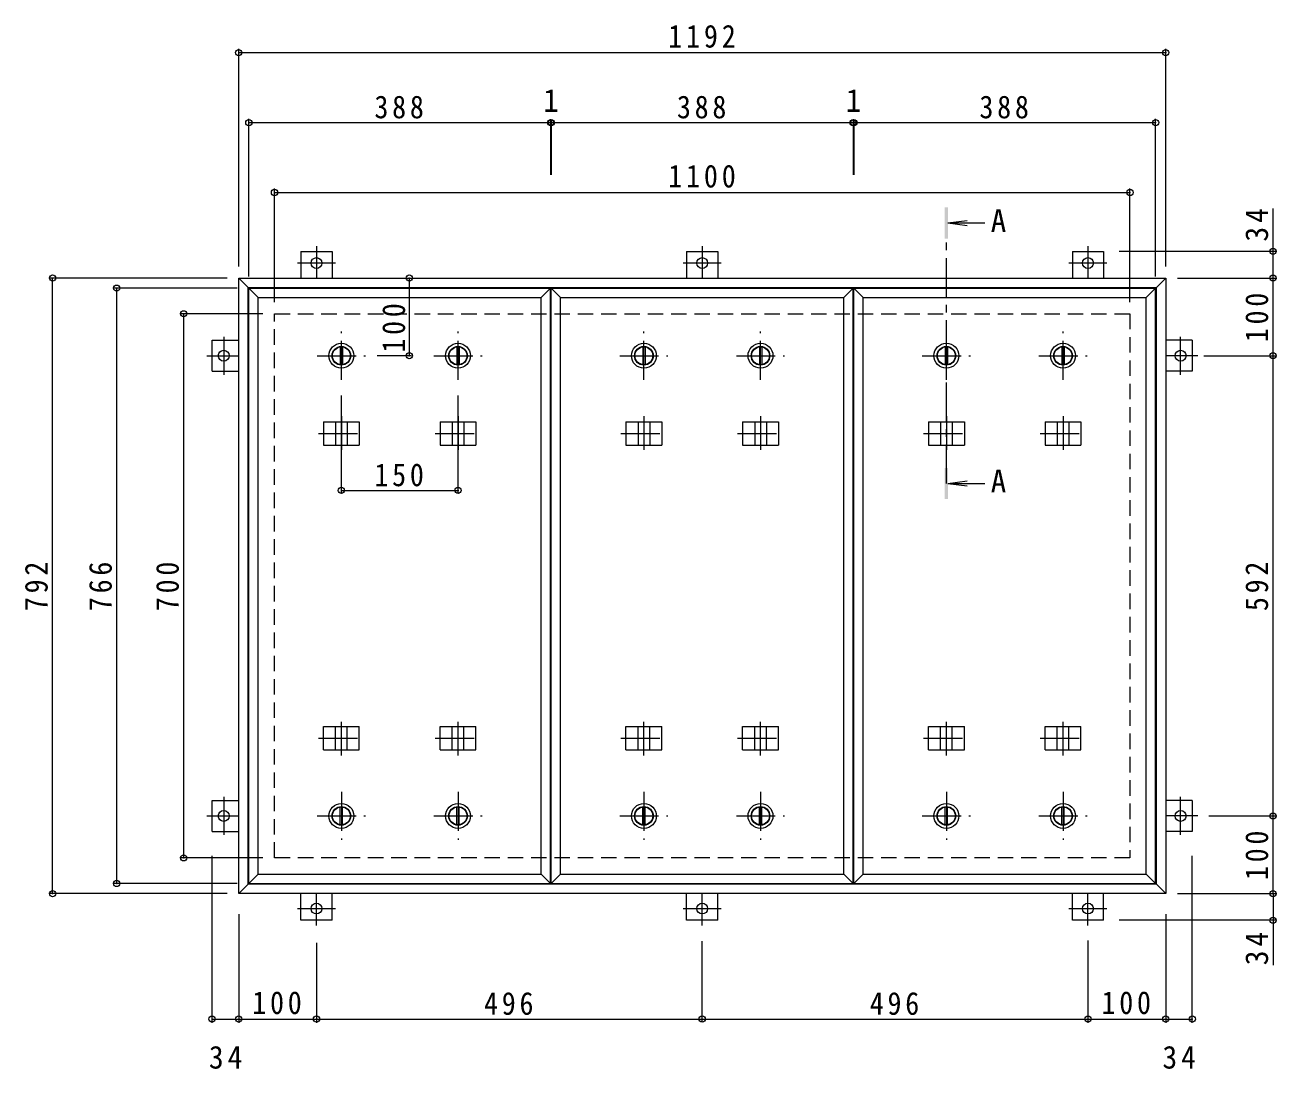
# Model space of a CAD drawing. Units: millimetres at full size, sheet at 1:10. Extents: x -1770 to 1949, y -1353 to 1331.
# Drawn here: x -1770 to -161, y -12 to 1331 of the extents above; entities that cross this region are included whole.
import ezdxf
from ezdxf.enums import TextEntityAlignment as Align

# ---------------------------------------------------------------- set-up
doc = ezdxf.new("R2010")
doc.units = ezdxf.units.MM
doc.header["$LTSCALE"] = 10
doc.header["$PDMODE"] = 32
doc.header["$PDSIZE"] = 8
doc.linetypes.add('CHAIN1', pattern=[8, 5, -1, 1, -1])
doc.linetypes.add('DASHED2', pattern=[3, 2, -1])
for name, color, linetype, lineweight in [('0-1_躯体', 2, 'DASHED2', 9), ('0-2_仕上', 4, 'Continuous', 9), ('0-3_建具', 4, 'Continuous', 9), ('0-5_寸法', 4, 'Continuous', 9), ('0-C', 2, 'Continuous', 9), ('0-E', 3, 'Continuous', 9), ('0-F', 7, 'Continuous', 9)]:
    doc.layers.add(name, color=color, linetype=linetype, lineweight=lineweight)
doc.styles.add('ＭＳ ゴシック', font='')
doc.styles.get('ＭＳ ゴシック').set_extended_font_data('MS Gothic')

msp = doc.modelspace()

# ---------------------------------------------------------------- linework, layer by layer
at = {"layer": '0-1_躯体'}
for p, q in [((-1449.65, 959.27), (-349.65, 959.27)), ((-1449.65, 259.27), (-1449.65, 959.27)), ((-349.65, 959.27), (-349.65, 259.27)), ((-349.65, 259.27), (-1449.65, 259.27))]:
    msp.add_line(p, q, dxfattribs=at)
at = {"layer": '0-2_仕上'}
for p, q in [((-1482.65, 226.27), (-1482.65, 992.27)), ((-1094.65, 226.27), (-1094.65, 992.27)), ((-1093.65, 226.27), (-1093.65, 992.27)), ((-705.65, 226.27), (-705.65, 992.27)), ((-704.65, 226.27), (-704.65, 992.27)), ((-316.65, 226.27), (-316.65, 992.27)), ((-1470.65, 238.27), (-1470.65, 980.27)), ((-1106.65, 238.27), (-1106.65, 980.27)), ((-1081.65, 238.27), (-1081.65, 980.27)), ((-717.65, 238.27), (-717.65, 980.27)), ((-692.65, 238.27), (-692.65, 980.27)), ((-328.65, 238.27), (-328.65, 980.27))]:
    msp.add_line(p, q, dxfattribs=at)
for points in [[(-1470.65, 980.27), (-1482.65, 992.27), (-1094.65, 992.27)], [(-1470.65, 980.27), (-1106.65, 980.27), (-1094.65, 992.27)], [(-1081.65, 980.27), (-1093.65, 992.27), (-705.65, 992.27)], [(-1081.65, 980.27), (-717.65, 980.27), (-705.65, 992.27)], [(-692.65, 980.27), (-704.65, 992.27), (-316.65, 992.27)], [(-692.65, 980.27), (-328.65, 980.27), (-316.65, 992.27)], [(-1470.65, 238.27), (-1482.65, 226.27), (-1094.65, 226.27)], [(-1470.65, 238.27), (-1106.65, 238.27), (-1094.65, 226.27)], [(-1081.65, 238.27), (-1093.65, 226.27), (-705.65, 226.27)], [(-1081.65, 238.27), (-717.65, 238.27), (-705.65, 226.27)], [(-692.65, 238.27), (-704.65, 226.27), (-316.65, 226.27)], [(-692.65, 238.27), (-328.65, 238.27), (-316.65, 226.27)]]:
    msp.add_lwpolyline(points, dxfattribs=at)
at = {"layer": '0-3_建具', "color": 2}
for p, q in [((-1495.65, 1005.27), (-1483.65, 993.27)), ((-1495.65, 1005.27), (-303.65, 1005.27)), ((-1495.65, 213.27), (-1495.65, 1005.27)), ((-315.65, 993.27), (-303.65, 1005.27)), ((-303.65, 1005.27), (-303.65, 213.27)), ((-1483.65, 993.27), (-315.65, 993.27)), ((-1483.65, 225.27), (-1483.65, 993.27)), ((-315.65, 225.27), (-315.65, 993.27)), ((-1483.65, 225.27), (-1495.65, 213.27)), ((-303.65, 213.27), (-1495.65, 213.27)), ((-315.65, 225.27), (-1483.65, 225.27)), ((-315.65, 225.27), (-303.65, 213.27))]:
    msp.add_line(p, q, dxfattribs=at)
at = {"layer": '0-3_建具', "linetype": 'CHAIN1'}
for p, q in [((-1363.65, 827.39), (-1363.65, 784.15)), ((-1213.65, 827.39), (-1213.65, 784.15)), ((-974.65, 827.39), (-974.65, 784.15)), ((-824.65, 827.39), (-824.65, 784.15)), ((-585.65, 827.39), (-585.65, 784.15)), ((-435.65, 827.39), (-435.65, 784.15)), ((-1393.06, 805.27), (-1334.24, 805.27)), ((-1243.06, 805.27), (-1184.24, 805.27)), ((-1004.06, 805.27), (-945.24, 805.27)), ((-854.06, 805.27), (-795.24, 805.27)), ((-615.06, 805.27), (-556.24, 805.27)), ((-465.06, 805.27), (-406.24, 805.27)), ((-1363.65, 391.15), (-1363.65, 434.39)), ((-1213.65, 391.15), (-1213.65, 434.39)), ((-974.65, 391.15), (-974.65, 434.39)), ((-824.65, 391.15), (-824.65, 434.39)), ((-585.65, 391.15), (-585.65, 434.39)), ((-435.65, 391.15), (-435.65, 434.39)), ((-1393.06, 413.27), (-1334.24, 413.27)), ((-1243.06, 413.27), (-1184.24, 413.27)), ((-1004.06, 413.27), (-945.24, 413.27)), ((-854.06, 413.27), (-795.24, 413.27)), ((-615.06, 413.27), (-556.24, 413.27)), ((-465.06, 413.27), (-406.24, 413.27))]:
    msp.add_line(p, q, dxfattribs=at)
at = {"layer": '0-3_建具'}
for p, q in [((-1386.74, 820.27), (-1386.74, 790.27)), ((-1386.74, 820.27), (-1340.56, 820.27)), ((-1371.15, 820.27), (-1371.15, 790.27)), ((-1356.15, 820.27), (-1356.15, 790.27)), ((-1340.56, 820.27), (-1340.56, 790.27)), ((-1236.74, 820.27), (-1236.74, 790.27)), ((-1236.74, 820.27), (-1190.56, 820.27)), ((-1221.15, 820.27), (-1221.15, 790.27)), ((-1206.15, 820.27), (-1206.15, 790.27)), ((-1190.56, 820.27), (-1190.56, 790.27)), ((-997.74, 820.27), (-997.74, 790.27)), ((-997.74, 820.27), (-951.56, 820.27)), ((-982.15, 820.27), (-982.15, 790.27)), ((-967.15, 820.27), (-967.15, 790.27)), ((-951.56, 820.27), (-951.56, 790.27)), ((-847.74, 820.27), (-847.74, 790.27)), ((-847.74, 820.27), (-801.56, 820.27)), ((-832.15, 820.27), (-832.15, 790.27)), ((-817.15, 820.27), (-817.15, 790.27)), ((-801.56, 820.27), (-801.56, 790.27)), ((-608.74, 820.27), (-608.74, 790.27)), ((-608.74, 820.27), (-562.56, 820.27)), ((-593.15, 820.27), (-593.15, 790.27)), ((-578.15, 820.27), (-578.15, 790.27)), ((-562.56, 820.27), (-562.56, 790.27)), ((-458.74, 820.27), (-458.74, 790.27)), ((-458.74, 820.27), (-412.56, 820.27)), ((-443.15, 820.27), (-443.15, 790.27)), ((-428.15, 820.27), (-428.15, 790.27)), ((-412.56, 820.27), (-412.56, 790.27)), ((-1386.74, 790.27), (-1340.56, 790.27)), ((-1236.74, 790.27), (-1190.56, 790.27)), ((-997.74, 790.27), (-951.56, 790.27)), ((-847.74, 790.27), (-801.56, 790.27)), ((-608.74, 790.27), (-562.56, 790.27)), ((-458.74, 790.27), (-412.56, 790.27)), ((-1386.74, 398.27), (-1386.74, 428.27)), ((-1386.74, 428.27), (-1340.56, 428.27)), ((-1371.15, 398.27), (-1371.15, 428.27)), ((-1356.15, 398.27), (-1356.15, 428.27)), ((-1340.56, 398.27), (-1340.56, 428.27)), ((-1236.74, 398.27), (-1236.74, 428.27)), ((-1236.74, 428.27), (-1190.56, 428.27)), ((-1221.15, 398.27), (-1221.15, 428.27)), ((-1206.15, 398.27), (-1206.15, 428.27)), ((-1190.56, 398.27), (-1190.56, 428.27)), ((-997.74, 398.27), (-997.74, 428.27)), ((-997.74, 428.27), (-951.56, 428.27)), ((-982.15, 398.27), (-982.15, 428.27)), ((-967.15, 398.27), (-967.15, 428.27)), ((-951.56, 398.27), (-951.56, 428.27)), ((-847.74, 398.27), (-847.74, 428.27)), ((-847.74, 428.27), (-801.56, 428.27)), ((-832.15, 398.27), (-832.15, 428.27)), ((-817.15, 398.27), (-817.15, 428.27)), ((-801.56, 398.27), (-801.56, 428.27)), ((-608.74, 398.27), (-608.74, 428.27)), ((-608.74, 428.27), (-562.56, 428.27)), ((-593.15, 398.27), (-593.15, 428.27)), ((-578.15, 398.27), (-578.15, 428.27)), ((-562.56, 398.27), (-562.56, 428.27)), ((-458.74, 398.27), (-458.74, 428.27)), ((-458.74, 428.27), (-412.56, 428.27)), ((-443.15, 398.27), (-443.15, 428.27)), ((-428.15, 398.27), (-428.15, 428.27)), ((-412.56, 398.27), (-412.56, 428.27)), ((-1386.74, 398.27), (-1340.56, 398.27)), ((-1236.74, 398.27), (-1190.56, 398.27)), ((-997.74, 398.27), (-951.56, 398.27)), ((-847.74, 398.27), (-801.56, 398.27)), ((-608.74, 398.27), (-562.56, 398.27)), ((-458.74, 398.27), (-412.56, 398.27))]:
    msp.add_line(p, q, dxfattribs=at)
at = {"layer": '0-5_寸法'}
for p, q in [((-583.65, 1076.09), (-558.86, 1079.35)), ((-583.65, 1076.09), (-558.86, 1072.82)), ((-583.65, 1076.09), (-536.18, 1076.09)), ((-583.65, 740.96), (-558.86, 744.23)), ((-583.65, 740.96), (-558.86, 737.7)), ((-583.65, 740.96), (-536.18, 740.96))]:
    msp.add_line(p, q, dxfattribs=at)
at = {"layer": '0-5_寸法', "linetype": 'CHAIN1'}
msp.add_line((-585.65, 740.96), (-585.65, 1056.09), dxfattribs=at)
at = {"layer": '0-5_寸法'}
for points in [[(-583.65, 1096.09), (-587.65, 1096.09), (-583.65, 1056.09), (-587.65, 1056.09)], [(-583.65, 720.96), (-587.65, 720.96), (-583.65, 760.96), (-587.65, 760.96)]]:
    msp.add_solid(points, dxfattribs=at)
at = {"layer": '0-C', "linetype": 'CHAIN1'}
for p, q in [((-1363.65, 874.27), (-1363.65, 936.27)), ((-1213.65, 874.27), (-1213.65, 936.27)), ((-974.65, 874.27), (-974.65, 936.27)), ((-824.65, 874.27), (-824.65, 936.27)), ((-585.65, 874.27), (-585.65, 936.27)), ((-435.65, 874.27), (-435.65, 936.27)), ((-1394.65, 905.27), (-1332.65, 905.27)), ((-1244.65, 905.27), (-1182.65, 905.27)), ((-1005.65, 905.27), (-943.65, 905.27)), ((-855.65, 905.27), (-793.65, 905.27)), ((-616.65, 905.27), (-554.65, 905.27)), ((-466.65, 905.27), (-404.65, 905.27)), ((-1363.65, 344.27), (-1363.65, 282.27)), ((-1213.65, 344.27), (-1213.65, 282.27)), ((-974.65, 344.27), (-974.65, 282.27)), ((-824.65, 344.27), (-824.65, 282.27)), ((-585.65, 344.27), (-585.65, 282.27)), ((-435.65, 344.27), (-435.65, 282.27)), ((-1394.65, 313.27), (-1332.65, 313.27)), ((-1244.65, 313.27), (-1182.65, 313.27)), ((-1005.65, 313.27), (-943.65, 313.27)), ((-855.65, 313.27), (-793.65, 313.27)), ((-616.65, 313.27), (-554.65, 313.27)), ((-466.65, 313.27), (-404.65, 313.27))]:
    msp.add_line(p, q, dxfattribs=at)
at = {"layer": '0-C'}
for p, q in [((-1365.15, 916.67), (-1365.15, 893.87)), ((-1362.15, 916.67), (-1362.15, 893.87)), ((-1215.15, 916.67), (-1215.15, 893.87)), ((-1212.15, 916.67), (-1212.15, 893.87)), ((-976.15, 916.67), (-976.15, 893.87)), ((-973.15, 916.67), (-973.15, 893.87)), ((-826.15, 916.67), (-826.15, 893.87)), ((-823.15, 916.67), (-823.15, 893.87)), ((-587.15, 916.67), (-587.15, 893.87)), ((-584.15, 916.67), (-584.15, 893.87)), ((-437.15, 916.67), (-437.15, 893.87)), ((-434.15, 916.67), (-434.15, 893.87)), ((-1365.15, 301.87), (-1365.15, 324.67)), ((-1362.15, 301.87), (-1362.15, 324.67)), ((-1215.15, 301.87), (-1215.15, 324.67)), ((-1212.15, 301.87), (-1212.15, 324.67)), ((-976.15, 301.87), (-976.15, 324.67)), ((-973.15, 301.87), (-973.15, 324.67)), ((-826.15, 301.87), (-826.15, 324.67)), ((-823.15, 301.87), (-823.15, 324.67)), ((-587.15, 301.87), (-587.15, 324.67)), ((-584.15, 301.87), (-584.15, 324.67)), ((-437.15, 301.87), (-437.15, 324.67)), ((-434.15, 301.87), (-434.15, 324.67))]:
    msp.add_line(p, q, dxfattribs=at)
for centre, radius in [((-1363.65, 905.27), 16), ((-1213.65, 905.27), 16), ((-974.65, 905.27), 16), ((-824.65, 905.27), 16), ((-585.65, 905.27), 16), ((-435.65, 905.27), 16), ((-1363.65, 905.27), 12), ((-1363.65, 905.27), 11.5), ((-1213.65, 905.27), 12), ((-1213.65, 905.27), 11.5), ((-974.65, 905.27), 12), ((-974.65, 905.27), 11.5), ((-824.65, 905.27), 12), ((-824.65, 905.27), 11.5), ((-585.65, 905.27), 12), ((-585.65, 905.27), 11.5), ((-435.65, 905.27), 12), ((-435.65, 905.27), 11.5), ((-1363.65, 313.27), 16), ((-1363.65, 313.27), 12), ((-1363.65, 313.27), 11.5), ((-1213.65, 313.27), 16), ((-1213.65, 313.27), 12), ((-1213.65, 313.27), 11.5), ((-974.65, 313.27), 16), ((-974.65, 313.27), 12), ((-974.65, 313.27), 11.5), ((-824.65, 313.27), 16), ((-824.65, 313.27), 12), ((-824.65, 313.27), 11.5), ((-585.65, 313.27), 16), ((-585.65, 313.27), 12), ((-585.65, 313.27), 11.5), ((-435.65, 313.27), 16), ((-435.65, 313.27), 12), ((-435.65, 313.27), 11.5)]:
    msp.add_circle(centre, radius, dxfattribs=at)
at = {"layer": '0-E', "linetype": 'CHAIN1'}
for p, q in [((-1395.65, 1046.44), (-1395.65, 1005.27)), ((-899.65, 1046.44), (-899.65, 1005.27)), ((-403.65, 1046.44), (-403.65, 1005.27)), ((-1371.27, 1024.47), (-1420.03, 1024.47)), ((-875.27, 1024.47), (-924.03, 1024.47)), ((-379.27, 1024.47), (-428.03, 1024.47)), ((-1514.85, 929.65), (-1514.85, 880.89)), ((-284.45, 880.89), (-284.45, 929.65)), ((-1536.82, 905.27), (-1495.65, 905.27)), ((-262.48, 905.27), (-303.65, 905.27)), ((-1514.85, 337.65), (-1514.85, 288.89)), ((-284.45, 288.89), (-284.45, 337.65)), ((-1536.82, 313.27), (-1495.65, 313.27)), ((-262.48, 313.27), (-303.65, 313.27)), ((-1395.65, 172.1), (-1395.65, 213.27)), ((-899.65, 172.1), (-899.65, 213.27)), ((-403.65, 172.1), (-403.65, 213.27)), ((-1420.03, 194.07), (-1371.27, 194.07)), ((-924.03, 194.07), (-875.27, 194.07)), ((-428.03, 194.07), (-379.27, 194.07))]:
    msp.add_line(p, q, dxfattribs=at)
at = {"layer": '0-E'}
for p, q in [((-1415.65, 1039.47), (-1375.65, 1039.47)), ((-1415.65, 1039.47), (-1415.65, 1005.27)), ((-1375.65, 1039.47), (-1375.65, 1005.27)), ((-919.65, 1039.47), (-879.65, 1039.47)), ((-919.65, 1039.47), (-919.65, 1005.27)), ((-879.65, 1039.47), (-879.65, 1005.27)), ((-423.65, 1039.47), (-383.65, 1039.47)), ((-423.65, 1039.47), (-423.65, 1005.27)), ((-383.65, 1039.47), (-383.65, 1005.27)), ((-1529.85, 885.27), (-1529.85, 925.27)), ((-1529.85, 925.27), (-1495.65, 925.27)), ((-269.45, 925.27), (-303.65, 925.27)), ((-269.45, 925.27), (-269.45, 885.27)), ((-1529.85, 885.27), (-1495.65, 885.27)), ((-269.45, 885.27), (-303.65, 885.27)), ((-1529.85, 293.27), (-1529.85, 333.27)), ((-1529.85, 333.27), (-1495.65, 333.27)), ((-269.45, 333.27), (-303.65, 333.27)), ((-269.45, 333.27), (-269.45, 293.27)), ((-1529.85, 293.27), (-1495.65, 293.27)), ((-269.45, 293.27), (-303.65, 293.27)), ((-1415.65, 179.07), (-1415.65, 213.27)), ((-1375.65, 179.07), (-1375.65, 213.27)), ((-919.65, 179.07), (-919.65, 213.27)), ((-879.65, 179.07), (-879.65, 213.27)), ((-423.65, 179.07), (-423.65, 213.27)), ((-383.65, 179.07), (-383.65, 213.27)), ((-1375.65, 179.07), (-1415.65, 179.07)), ((-879.65, 179.07), (-919.65, 179.07)), ((-383.65, 179.07), (-423.65, 179.07))]:
    msp.add_line(p, q, dxfattribs=at)
for centre in [(-1395.65, 1024.47), (-899.65, 1024.47), (-403.65, 1024.47), (-1514.85, 905.27), (-284.45, 905.27), (-1514.85, 313.27), (-284.45, 313.27), (-1395.65, 194.07), (-899.65, 194.07), (-403.65, 194.07)]:
    msp.add_circle(centre, 7, dxfattribs=at)
at = {"layer": '0-F'}
for p, q in [((-1495.65, 1020.27), (-1495.65, 1300.27)), ((-1495.65, 1295.27), (-303.65, 1295.27)), ((-303.65, 1020.27), (-303.65, 1300.27)), ((-1482.65, 1007.27), (-1482.65, 1210.27)), ((-1094.65, 1208.27), (-1094.65, 1138.15)), ((-1093.65, 1208.27), (-1093.65, 1138.15)), ((-705.65, 1208.27), (-705.65, 1138.15)), ((-704.65, 1208.27), (-704.65, 1138.15)), ((-316.65, 1007.27), (-316.65, 1210.27)), ((-1482.65, 1205.27), (-1094.65, 1205.27)), ((-1094.65, 1205.27), (-1093.65, 1205.27)), ((-1093.65, 1205.27), (-705.65, 1205.27)), ((-705.65, 1205.27), (-704.65, 1205.27)), ((-704.65, 1205.27), (-316.65, 1205.27)), ((-1449.65, 974.27), (-1449.65, 1120.27)), ((-1449.65, 1115.27), (-349.65, 1115.27)), ((-349.65, 974.27), (-349.65, 1120.27)), ((-165.56, 1039.47), (-165.56, 1094.65)), ((-160.56, 1039.47), (-363.65, 1039.47)), ((-165.56, 1005.27), (-165.56, 1039.47)), ((-1510.65, 1005.27), (-1739.91, 1005.27)), ((-1734.91, 213.27), (-1734.91, 1005.27)), ((-1276.35, 1005.27), (-1276.35, 905.27)), ((-288.65, 1005.27), (-160.56, 1005.27)), ((-165.56, 905.27), (-165.56, 1005.27)), ((-1497.65, 992.27), (-1657.44, 992.27)), ((-1652.44, 226.27), (-1652.44, 992.27)), ((-1464.65, 959.27), (-1571.27, 959.27)), ((-1566.27, 259.27), (-1566.27, 959.27)), ((-1273.35, 905.27), (-1317.47, 905.27)), ((-254.72, 905.27), (-160.56, 905.27)), ((-165.56, 313.27), (-165.56, 905.27)), ((-1363.65, 728.97), (-1363.65, 854.27)), ((-1213.65, 728.97), (-1213.65, 854.27)), ((-1363.65, 731.97), (-1213.65, 731.97)), ((-248.13, 313.27), (-160.56, 313.27)), ((-165.56, 213.27), (-165.56, 313.27)), ((-1464.65, 259.27), (-1571.27, 259.27)), ((-1529.85, 46.9), (-1529.85, 262.06)), ((-269.45, 46.91), (-269.45, 262.06)), ((-1497.65, 226.27), (-1657.44, 226.27)), ((-1510.65, 213.27), (-1739.91, 213.27)), ((-288.65, 213.27), (-160.56, 213.27)), ((-165.56, 213.27), (-165.56, 179.07)), ((-1495.65, 187.06), (-1495.65, 46.9)), ((-160.56, 179.07), (-363.65, 179.07)), ((-303.65, 187.06), (-303.65, 46.91)), ((-165.56, 179.07), (-165.56, 121.12)), ((-1395.65, 149.76), (-1395.65, 46.9)), ((-899.65, 48.9), (-899.65, 152.1)), ((-403.65, 153.13), (-403.65, 46.9)), ((-1529.85, 51.9), (-1495.65, 51.9)), ((-1495.65, 51.9), (-1395.65, 51.9)), ((-1395.65, 51.9), (-899.65, 51.9)), ((-899.65, 51.9), (-403.65, 51.9)), ((-403.65, 51.9), (-303.65, 51.9)), ((-303.65, 51.9), (-269.45, 51.9))]:
    msp.add_line(p, q, dxfattribs=at)
for p in [(-1495.65, 1295.27), (-303.65, 1295.27), (-1482.65, 1205.27), (-1094.65, 1205.27), (-1093.65, 1205.27), (-705.65, 1205.27), (-704.65, 1205.27), (-316.65, 1205.27), (-1449.65, 1115.27), (-349.65, 1115.27), (-165.56, 1039.47), (-1734.91, 1005.27), (-1276.35, 1005.27), (-165.56, 1005.27), (-1652.44, 992.27), (-1566.27, 959.27), (-1276.35, 905.27), (-165.56, 905.27), (-1363.65, 731.97), (-1213.65, 731.97), (-165.56, 313.27), (-1566.27, 259.27), (-1652.44, 226.27), (-1734.91, 213.27), (-165.56, 213.27), (-165.56, 179.07), (-1529.85, 51.9), (-1495.65, 51.9), (-1395.65, 51.9), (-899.65, 51.9), (-403.65, 51.9), (-303.65, 51.91), (-269.45, 51.9)]:
    msp.add_point(p, dxfattribs=at)

# ---------------------------------------------------------------- texts
at = {"layer": '0-5_寸法', "color": 2, "style": 'ＭＳ ゴシック'}
for p in [(-528.62, 1055.69), (-528.62, 720.57)]:
    msp.add_text('A', height=29.33, dxfattribs=at).set_placement(p, align=Align.BOTTOM_LEFT)
at = {"layer": '0-F', "color": 2, "style": 'ＭＳ ゴシック'}
for p in [(-1104.15, 1210.27), (-715.15, 1210.27)]:
    msp.add_text('1', height=29.33, dxfattribs=at).set_placement(p, align=Align.BOTTOM_LEFT)
at = {"layer": '0-F', "color": 2, "char_height": 29.33, "attachment_point": 7, "style": 'ＭＳ ゴシック'}
for s, insert in [('\\T1.28;\\W0.9;1192', (-943.4, 1301.27)), ('\\T1.27;\\W0.9;388', (-1321.15, 1210.27)), ('\\T1.27;\\W0.9;388', (-932.15, 1210.27)), ('\\T1.27;\\W0.9;388', (-543.15, 1210.27)), ('\\T1.28;\\W0.9;1100', (-943.4, 1121.27)), ('\\T1.27;\\W0.9;150', (-1321.15, 736.97)), ('\\T1.27;\\W0.9;100', (-1478.15, 57.9)), ('\\T1.27;\\W0.9;496', (-1180.15, 56.9)), ('\\T1.27;\\W0.9;496', (-684.15, 56.9)), ('\\T1.27;\\W0.9;100', (-386.15, 57.9)), ('\\T1.27;\\W0.95;34', (-1534, -12.32)), ('\\T1.27;\\W0.95;34', (-307.8, -12.32))]:
    msp.add_mtext(s, dxfattribs=dict(at, insert=insert))
at = {"layer": '0-F', "color": 2, "char_height": 29.33, "attachment_point": 7, "rotation": 90, "style": 'ＭＳ ゴシック'}
for s, insert in [('\\T1.27;\\W0.95;34', (-171.56, 1052.15)), ('\\T1.27;\\W0.9;100', (-171.56, 922.77)), ('\\T1.27;\\W0.9;100', (-1281.35, 909.28)), ('\\T1.27;\\W0.9;792', (-1740.91, 576.77)), ('\\T1.27;\\W0.9;766', (-1658.44, 576.77)), ('\\T1.27;\\W0.9;700', (-1572.27, 576.77)), ('\\T1.27;\\W0.9;592', (-171.56, 576.77)), ('\\T1.27;\\W0.9;100', (-171.56, 230.77)), ('\\T1.27;\\W0.95;34', (-171.56, 121.12))]:
    msp.add_mtext(s, dxfattribs=dict(at, insert=insert))

doc.saveas('drawing.dxf')
